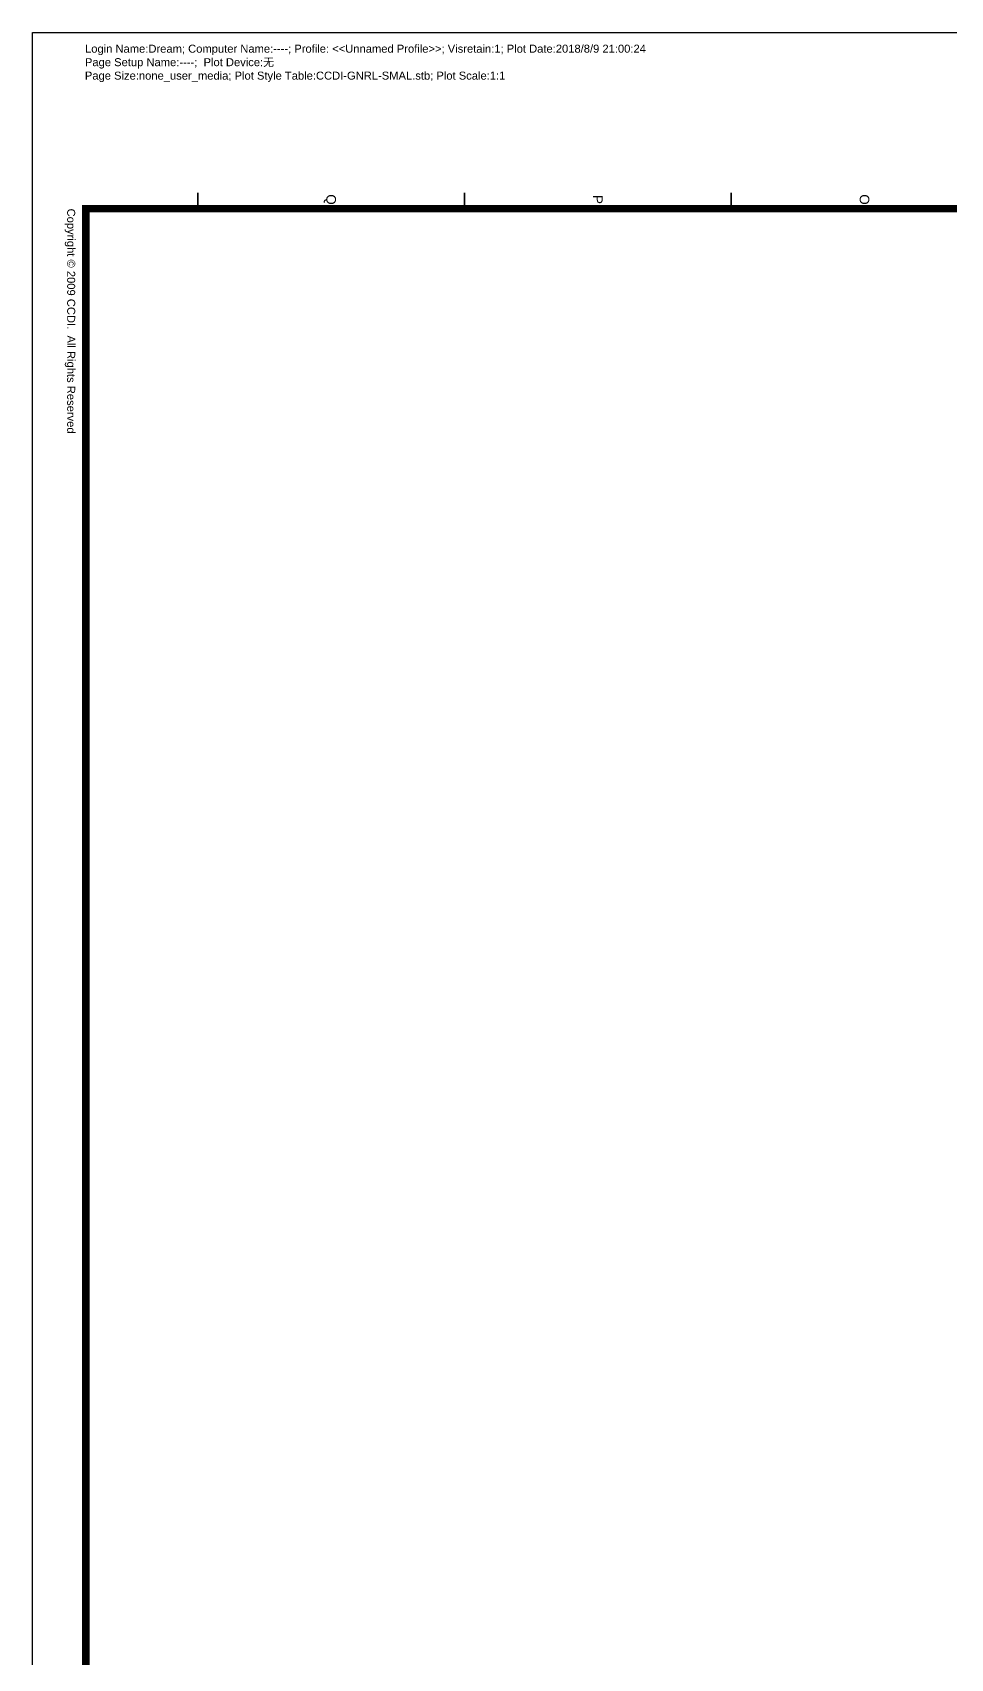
# Model space of a CAD drawing. Extents: x 447078 to 1776277, y 243534 to 519428.
# Drawn here: x 1346770 to 1372589, y 473486 to 519203 of the extents above; entities that cross this region are included whole.
import ezdxf
from ezdxf.enums import TextEntityAlignment as Align

# ---------------------------------------------------------------- set-up
doc = ezdxf.new("R2010")
doc.units = 0
doc.header["$LTSCALE"] = 1000
doc.header["$MEASUREMENT"] = 0
doc.layers.get('Defpoints').update_dxf_attribs({"color": 2, "lineweight": 15})
for name, color, linetype in [('G-0-XREF', 2, 'Continuous'), ('图框CCDI_B0GA0+0.00$0$G-ANNO-TEXT', 33, 'Continuous'), ('图框CCDI_B0GA0+0.00$0$G-BORD', 3, 'Continuous')]:
    doc.layers.add(name, color=color, linetype=linetype)
doc.styles.add('图框CCDI_B0GA0+0.00$0$CCDI_T_G01', font='')
doc.styles.get('图框CCDI_B0GA0+0.00$0$CCDI_T_G01').set_extended_font_data('Arial')

# ---------------------------------------------------------------- blocks, each defined once
blk = doc.blocks.new('图框CCDI_B0GA0+0.00')
at = {"layer": 'Defpoints'}
blk.add_point((0, 0), dxfattribs=at)
at = {"layer": '图框CCDI_B0GA0+0.00$0$G-BORD'}
blk.add_lwpolyline([(0, 84100), (118900, 84100), (118900, 0), (0, 0)], close=True, dxfattribs=at)
at = {"layer": '图框CCDI_B0GA0+0.00$0$G-BORD', "const_width": 140}
blk.add_lwpolyline([(3300, 83100), (117900, 83100), (117900, 1000), (3300, 1000)], close=True, dxfattribs=at)
at = {"layer": '图框CCDI_B0GA0+0.00$0$G-BORD', "const_width": 35}
for points in [[(3300, 13100), (3000, 13100)], [(3300, 8100), (3000, 8100)], [(3300, 3100), (3000, 3100)]]:
    blk.add_lwpolyline(points, dxfattribs=at)
at = {"layer": '图框CCDI_B0GA0+0.00$0$G-ANNO-TEXT', "style": '图框CCDI_B0GA0+0.00$0$CCDI_T_G01'}
for s, p in [('O', (3130, 15600)), ('P', (3130, 10600)), ('Q', (3130, 5600))]:
    blk.add_text(s, height=180, dxfattribs=at).set_placement(p, align=Align.MIDDLE_CENTER)
for s, p in [('Login Name:Dream; Computer Name:----; Profile: <<Unnamed Profile>>; Visretain:1; Plot Date:2018/8/9 21:00:24', (378, 985)), ('Page Size:none_user_media; Plot Style Table:CCDI-GNRL-SMAL.stb; Plot Scale:1:1', (883, 982)), ('Page Setup Name:----;  Plot Device:无', (631, 983))]:
    blk.add_text(s, height=150, rotation=90, dxfattribs=at).set_placement(p)
at = {"layer": '图框CCDI_B0GA0+0.00$0$G-ANNO-TEXT', "insert": (3300, 800), "char_height": 150, "width": 6667.42, "attachment_point": 1, "style": '图框CCDI_B0GA0+0.00$0$CCDI_T_G01'}
blk.add_mtext('{\\fArial|b0|i0|c0|p32;Copyright © 2009 CCDI.  All Rights Reserved}', dxfattribs=at)

msp = doc.modelspace()

# ---------------------------------------------------------------- block references
at = {"layer": 'G-0-XREF', "xscale": 1.5, "yscale": 1.5, "zscale": 1.5, "rotation": 270}
msp.add_blockref('图框CCDI_B0GA0+0.00', (1346770.2, 519203.4), dxfattribs=at)

doc.saveas('drawing.dxf')
